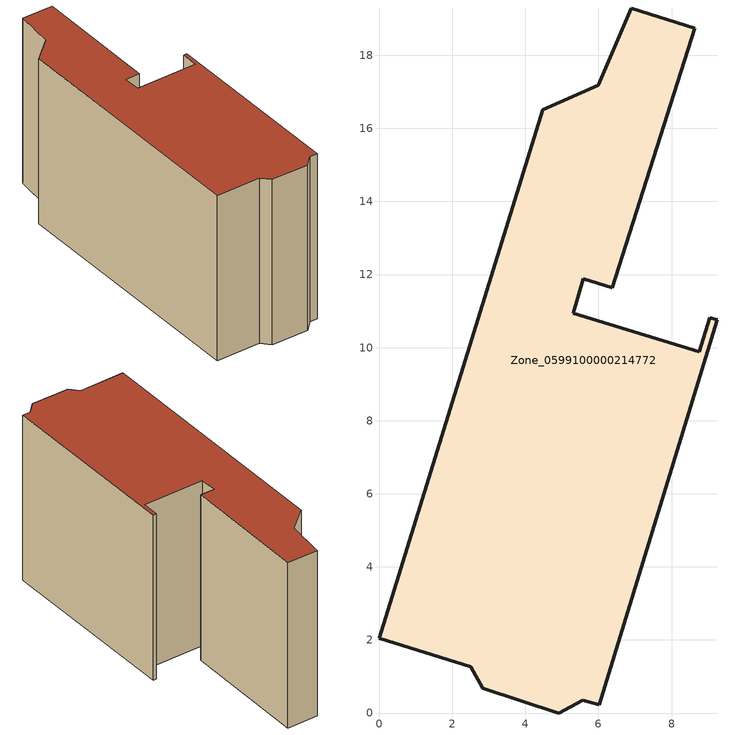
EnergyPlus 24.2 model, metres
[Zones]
Zone_0599100000214772
 floor ground (C_G): 8.64,18.74 6.38,11.64 5.59,11.88 5.31,10.94 8.76,9.88 9.05,10.82 9.25,10.76 6.02,0.22 5.57,0.35 4.91,0 2.83,0.67 2.51,1.27 0,2.05 4.47,16.52 5.99,17.18 6.9,19.29 z0
 wall outside (C_F): 8.76,9.88 5.31,10.94 5.59,11.88 6.38,11.64 8.64,18.74 6.9,19.29 5.99,17.18 4.47,16.52 0,2.05 2.51,1.27 2.83,0.67 4.91,0 5.57,0.35 6.02,0.22 9.25,10.76 9.05,10.82 8.76,9.88 z0:10.09
 roof outside (C_R): 6.38,11.64 8.64,18.74 6.9,19.29 5.99,17.18 4.47,16.52 0,2.05 2.51,1.27 2.83,0.67 4.91,0 5.57,0.35 6.02,0.22 9.25,10.76 9.05,10.82 8.76,9.88 5.31,10.94 5.59,11.88 z10.09
[BUILDING]
Pand.0599100000214772: North Axis=0; Terrain=City; Loads Convergence Tolerance Value=0.04; Temperature Convergence Tolerance Value=0.4; Solar Distribution=FullExterior; Maximum Number of Warmup Days=25; Minimum Number of Warmup Days=1
[Site:Location]
Rotterdam.The.Hague.AP_ZH_NLD Design_Conditions: Latitude=51.96; Longitude=4.45; Time Zone=1; Elevation=-4.5
[SITE:GROUNDTEMPERATURE:BUILDINGSURFACE]
18, 18, 18, 18, 18, 18, 18, 18, 18, 18, 18, 18
[MATERIAL] Thermal Absorptance=0.9; Solar Absorptance=0.7; Visible Absorptance=0.7
Name | Roughness | Thickness | Conductivity | Density | Specific Heat
G.TC.1946 | MediumSmooth | 0.15 | 1 | 540 | 1210
F.TC.1946 | Rough | 0.3 | 0.857143 | 1920 | 840
R.TC.1946 | MediumRough | 0.2 | 0.909091 | 1500 | 1000
[CONSTRUCTION]
C_G: G.TC.1946
C_F: F.TC.1946
C_R: R.TC.1946
[ZONE]
Zone_0599100000214772: Type=1; Multiplier=1; Ceiling Height=Autocalculate; Volume=Autocalculate; Floor Area=autocalculate; Part of Total Floor Area=Yes
[ZONEINFILTRATION:DESIGNFLOWRATE]
Infil_Zone_0599100000214772: Zone or ZoneList or Space or SpaceList=Zone_0599100000214772; Schedule=AlwaysOn; Design Flow Rate Calculation Method=Flow/Area; Flow Rate per Floor Area=0.003; Constant Term Coefficient=1; Temperature Term Coefficient=0; Velocity Term Coefficient=0; Velocity Squared Term Coefficient=0
[HVACTEMPLATE:ZONE:IDEALLOADSAIRSYSTEM]
Zone_0599100000214772: Maximum Heating Supply Air Temperature=50; Minimum Cooling Supply Air Temperature=13; Maximum Heating Supply Air Humidity Ratio=0.0156; Minimum Cooling Supply Air Humidity Ratio=0.0077; Heating Limit=NoLimit; Cooling Limit=NoLimit; Dehumidification Control Type=ConstantSensibleHeatRatio; Cooling Sensible Heat Ratio=0.7; Dehumidification Setpoint=60; Humidification Control Type=None; Humidification Setpoint=30; Outdoor Air Method=None; Outdoor Air Flow Rate per Person=0.00944; Outdoor Air Flow Rate per Zone Floor Area=0; Outdoor Air Flow Rate per Zone=0; Demand Controlled Ventilation Type=None; Outdoor Air Economizer Type=NoEconomizer; Heat Recovery Type=None; Sensible Heat Recovery Effectiveness=0.7; Latent Heat Recovery Effectiveness=0.65
[ZONECONTROL:THERMOSTAT]
ThermostatControl_Zone_0599100000214772: Zone or ZoneList=Zone_0599100000214772; Control Type Schedule=DualSetpointControlType; Control 1=Thermostat_Zone_0599100000214772; Temperature Difference Between Cutout And Setpoint=0
[THERMOSTATSETPOINT:DUALSETPOINT]
Thermostat_Zone_0599100000214772: Heating Setpoint Temperature Schedule=HeatingSetpoint_Zone_0599100000214772; Cooling Setpoint Temperature Schedule=CoolingSetpoint_Zone_0599100000214772
[SCHEDULE:COMPACT]
HeatingSetpoint_Zone_0599100000214772: Through: 12/31, For: AllDays, Until: 24:00, 21
CoolingSetpoint_Zone_0599100000214772: Through: 12/31, For: AllDays, Until: 24:00, 24
DualSetpointControlType: Through: 12/31, For: AllDays, Until: 24:00, 4
AlwaysOn: Through: 12/31, For: AllDays, Until: 24:00, 1
